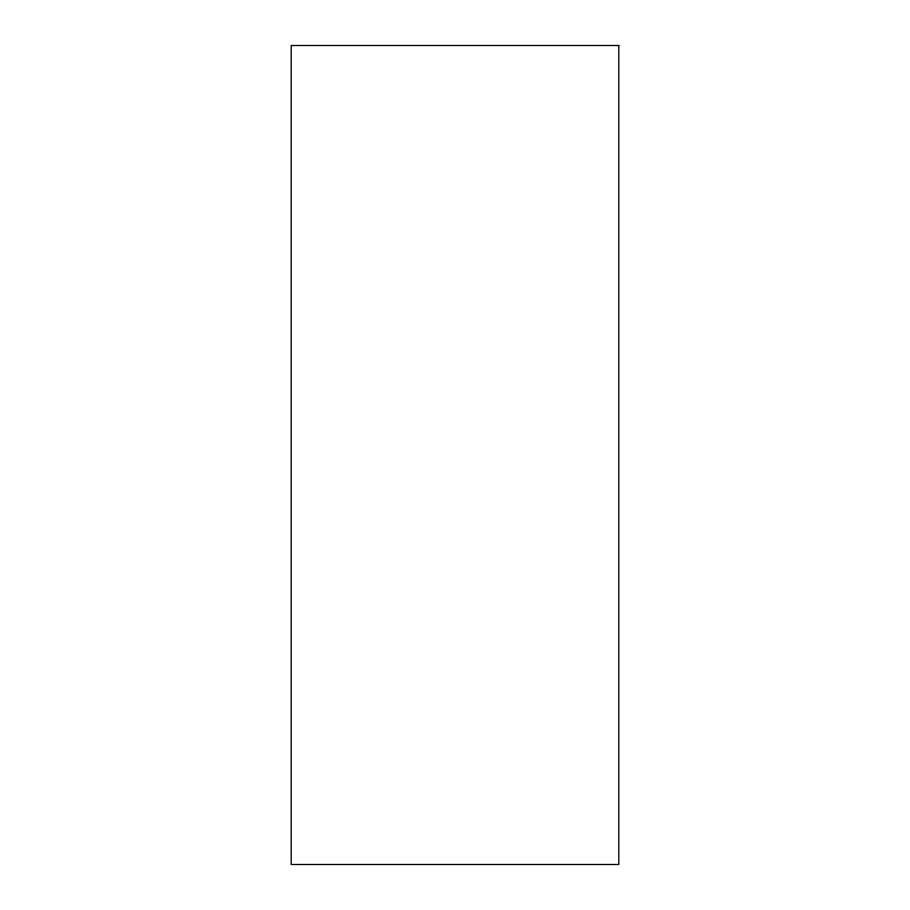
<?xml version="1.0" encoding="UTF-8"?>
<svg xmlns="http://www.w3.org/2000/svg" width="910" height="910" viewBox="0 0 910 910"><rect width="100%" height="100%" fill="white"/><g stroke="black" fill="none" stroke-linecap="round" stroke-linejoin="round"><path stroke-width="1.36" d="M618.8 45.5L291.2 45.5L291.2 864.5L618.8 864.5L618.8 45.5"/></g></svg>
